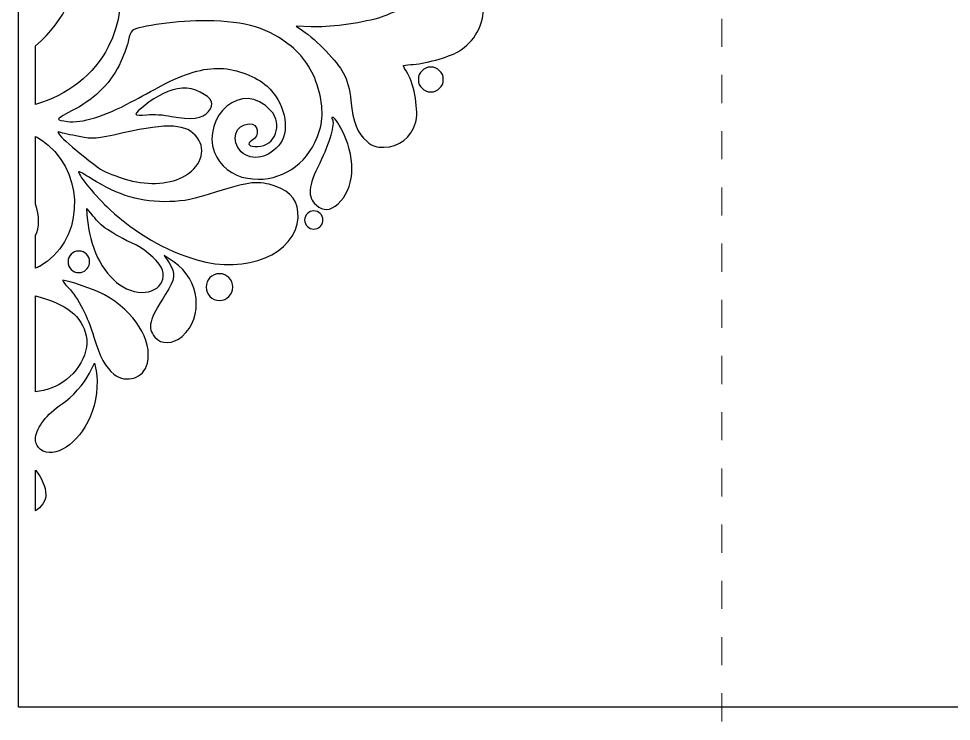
# Model space of a CAD drawing. Header units: millimetres. Extents: x -100 to 100, y -94 to 90.
# Drawn here: x -99.7 to -33.4, y -94.3 to -44.3 of the extents above; entities that cross this region are included whole.
import ezdxf

# ---------------------------------------------------------------- set-up
doc = ezdxf.new("R2010")
doc.units = ezdxf.units.MM
doc.header["$MEASUREMENT"] = 0
doc.layers.add('Layer 1', color=7, linetype='Continuous')

msp = doc.modelspace()

# ---------------------------------------------------------------- linework, layer by layer
at = {"layer": 'Layer 1', "color": 242}
for points, knots in [([(100.2634, 6.6959), (100.2634, 6.6959), (99.0545, 6.6959), (99.0545, 6.6959), (99.0545, 6.6959), (99.0545, 6.6959), (50.2634, 6.6959), (50.2634, 6.6959), (50.2634, 6.6959), (50.2634, 6.6959), (-49.7366, 6.6959), (-49.7366, 6.6959), (-49.7366, 6.6959), (-49.7366, 6.6959), (-98.5277, 6.6959), (-98.5277, 6.6959), (-98.5277, 6.6959), (-98.5277, 6.6959), (-99.7366, 6.6959), (-99.7366, 6.6959), (-99.7366, 6.6959), (-99.7366, 6.6959), (-99.7366, -21.5018), (-99.7366, -21.5018), (-99.7366, -21.5018), (-99.7366, -21.5018), (-99.7366, -22.8406), (-99.7366, -22.8406), (-99.7366, -22.8406), (-99.7366, -22.8406), (-99.7366, -25.6947), (-99.7366, -25.6947), (-99.7366, -25.6947), (-99.7366, -25.6947), (-99.7366, -30.6564), (-99.7366, -30.6564), (-99.7366, -30.6564), (-99.7366, -30.6564), (-99.7366, -32.6551), (-99.7366, -32.6551), (-99.7366, -32.6551), (-99.7366, -32.6551), (-99.7366, -35.5312), (-99.7366, -35.5312), (-99.7366, -35.5312), (-99.7366, -35.5312), (-99.7366, -36.3954), (-99.7366, -36.3954), (-99.7366, -36.3954), (-99.7366, -36.3954), (-99.7366, -38.5142), (-99.7366, -38.5142), (-99.7366, -38.5142), (-99.7366, -38.5142), (-99.7366, -41.5471), (-99.7366, -41.5471), (-99.7366, -41.5471), (-99.7366, -41.5471), (-99.7366, -43.8346), (-99.7366, -43.8346), (-99.7366, -43.8346), (-99.7366, -43.8346), (-99.7366, -44.8447), (-99.7366, -44.8447), (-99.7366, -44.8447), (-99.7366, -44.8447), (-99.7366, -45.9458), (-99.7366, -45.9458), (-99.7366, -45.9458), (-99.7366, -45.9458), (-99.7366, -47.1508), (-99.7366, -47.1508), (-99.7366, -47.1508), (-99.7366, -47.1508), (-99.7366, -50.6702), (-99.7366, -50.6702), (-99.7366, -50.6702), (-99.7366, -50.6702), (-99.7366, -52.1917), (-99.7366, -52.1917), (-99.7366, -52.1917), (-99.7366, -52.1917), (-99.7366, -55.7224), (-99.7366, -55.7224), (-99.7366, -55.7224), (-99.7366, -55.7224), (-99.7366, -57.2372), (-99.7366, -57.2372), (-99.7366, -57.2372), (-99.7366, -57.2372), (-99.7366, -59.9003), (-99.7366, -59.9003), (-99.7366, -59.9003), (-99.7366, -59.9003), (-99.7366, -60.6998), (-99.7366, -60.6998), (-99.7366, -60.6998), (-99.7366, -60.6998), (-99.7366, -62.3434), (-99.7366, -62.3434), (-99.7366, -62.3434), (-99.7366, -62.3434), (-99.7366, -63.7394), (-99.7366, -63.7394), (-99.7366, -63.7394), (-99.7366, -63.7394), (-99.7366, -70.8785), (-99.7366, -70.8785), (-99.7366, -70.8785), (-99.7366, -70.8785), (-99.7366, -71.8763), (-99.7366, -71.8763), (-99.7366, -71.8763), (-99.7366, -71.8763), (-99.7366, -74.3401), (-99.7366, -74.3401), (-99.7366, -74.3401), (-99.7366, -74.3401), (-99.7366, -75.3707), (-99.7366, -75.3707), (-99.7366, -75.3707), (-99.7366, -75.3707), (-99.7366, -78.9444), (-99.7366, -78.9444), (-99.7366, -78.9444), (-99.7366, -78.9444), (-99.7366, -93.3041), (-99.7366, -93.3041), (-99.7366, -93.3041), (-99.7366, -93.3041), (-98.5277, -93.3041), (-98.5277, -93.3041), (-98.5277, -93.3041), (-98.5277, -93.3041), (-49.7366, -93.3041), (-49.7366, -93.3041), (-49.7366, -93.3041), (-49.7366, -93.3041), (50.2634, -93.3041), (50.2634, -93.3041), (50.2634, -93.3041), (50.2634, -93.3041), (99.0545, -93.3041), (99.0545, -93.3041), (99.0545, -93.3041), (99.0545, -93.3041), (100.2634, -93.3041), (100.2634, -93.3041), (100.2634, -93.3041), (100.2634, -93.3041), (100.2634, -79.3506), (100.2634, -79.3506), (100.2634, -79.3506), (100.2634, -79.3506), (100.2634, -75.7918), (100.2634, -75.7918), (100.2634, -75.7918), (100.2634, -75.7918), (100.2634, -73.9035), (100.2634, -73.9035), (100.2634, -73.9035), (100.2634, -73.9035), (100.2634, -72.4429), (100.2634, -72.4429), (100.2634, -72.4429), (100.2634, -72.4429), (100.2634, -70.8908), (100.2634, -70.8908), (100.2634, -70.8908), (100.2634, -70.8908), (100.2634, -63.8739), (100.2634, -63.8739), (100.2634, -63.8739), (100.2634, -63.8739), (100.2634, -62.2462), (100.2634, -62.2462), (100.2634, -62.2462), (100.2634, -62.2462), (100.2634, -60.3758), (100.2634, -60.3758), (100.2634, -60.3758), (100.2634, -60.3758), (100.2634, -59.4878), (100.2634, -59.4878), (100.2634, -59.4878), (100.2634, -59.4878), (100.2634, -57.9819), (100.2634, -57.9819), (100.2634, -57.9819), (100.2634, -57.9819), (100.2634, -56.3846), (100.2634, -56.3846), (100.2634, -56.3846), (100.2634, -56.3846), (100.2634, -52.4092), (100.2634, -52.4092), (100.2634, -52.4092), (100.2634, -52.4092), (100.2634, -50.5517), (100.2634, -50.5517), (100.2634, -50.5517), (100.2634, -50.5517), (100.2634, -46.7197), (100.2634, -46.7197), (100.2634, -46.7197), (100.2634, -46.7197), (100.2634, -45.2664), (100.2634, -45.2664), (100.2634, -45.2664), (100.2634, -45.2664), (100.2634, -44.8347), (100.2634, -44.8347), (100.2634, -44.8347), (100.2634, -44.8347), (100.2634, -43.7599), (100.2634, -43.7599), (100.2634, -43.7599), (100.2634, -43.7599), (100.2634, -41.4661), (100.2634, -41.4661), (100.2634, -41.4661), (100.2634, -41.4661), (100.2634, -40.0508), (100.2634, -40.0508), (100.2634, -40.0508), (100.2634, -40.0508), (100.2634, -39.4071), (100.2634, -39.4071), (100.2634, -39.4071), (100.2634, -39.4071), (100.2634, -38.3669), (100.2634, -38.3669), (100.2634, -38.3669), (100.2634, -38.3669), (100.2634, -36.3029), (100.2634, -36.3029), (100.2634, -36.3029), (100.2634, -36.3029), (100.2634, -35.304), (100.2634, -35.304), (100.2634, -35.304), (100.2634, -35.304), (100.2634, -31.3722), (100.2634, -31.3722), (100.2634, -31.3722), (100.2634, -31.3722), (100.2634, -24.2045), (100.2634, -24.2045), (100.2634, -24.2045), (100.2634, -24.2045), (100.2634, -21.3431), (100.2634, -21.3431), (100.2634, -21.3431), (100.2634, -21.3431), (100.2634, 6.6959), (100.2634, 6.6959)], [0, 0, 0, 0, 0.0153846, 0.0153846, 0.0153846, 0.0153846, 0.0307692, 0.0307692, 0.0307692, 0.0307692, 0.0461538, 0.0461538, 0.0461538, 0.0461538, 0.0615385, 0.0615385, 0.0615385, 0.0615385, 0.0769231, 0.0769231, 0.0769231, 0.0769231, 0.0923077, 0.0923077, 0.0923077, 0.0923077, 0.1076923, 0.1076923, 0.1076923, 0.1076923, 0.1230769, 0.1230769, 0.1230769, 0.1230769, 0.1384615, 0.1384615, 0.1384615, 0.1384615, 0.1538462, 0.1538462, 0.1538462, 0.1538462, 0.1692308, 0.1692308, 0.1692308, 0.1692308, 0.1846154, 0.1846154, 0.1846154, 0.1846154, 0.2, 0.2, 0.2, 0.2, 0.2153846, 0.2153846, 0.2153846, 0.2153846, 0.2307692, 0.2307692, 0.2307692, 0.2307692, 0.2461538, 0.2461538, 0.2461538, 0.2461538, 0.2615385, 0.2615385, 0.2615385, 0.2615385, 0.2769231, 0.2769231, 0.2769231, 0.2769231, 0.2923077, 0.2923077, 0.2923077, 0.2923077, 0.3076923, 0.3076923, 0.3076923, 0.3076923, 0.3230769, 0.3230769, 0.3230769, 0.3230769, 0.3384615, 0.3384615, 0.3384615, 0.3384615, 0.3538462, 0.3538462, 0.3538462, 0.3538462, 0.3692308, 0.3692308, 0.3692308, 0.3692308, 0.3846154, 0.3846154, 0.3846154, 0.3846154, 0.4, 0.4, 0.4, 0.4, 0.4153846, 0.4153846, 0.4153846, 0.4153846, 0.4307692, 0.4307692, 0.4307692, 0.4307692, 0.4461538, 0.4461538, 0.4461538, 0.4461538, 0.4615385, 0.4615385, 0.4615385, 0.4615385, 0.4769231, 0.4769231, 0.4769231, 0.4769231, 0.4923077, 0.4923077, 0.4923077, 0.4923077, 0.5076923, 0.5076923, 0.5076923, 0.5076923, 0.5230769, 0.5230769, 0.5230769, 0.5230769, 0.5384615, 0.5384615, 0.5384615, 0.5384615, 0.5538462, 0.5538462, 0.5538462, 0.5538462, 0.5692308, 0.5692308, 0.5692308, 0.5692308, 0.5846154, 0.5846154, 0.5846154, 0.5846154, 0.6, 0.6, 0.6, 0.6, 0.6153846, 0.6153846, 0.6153846, 0.6153846, 0.6307692, 0.6307692, 0.6307692, 0.6307692, 0.6461538, 0.6461538, 0.6461538, 0.6461538, 0.6615385, 0.6615385, 0.6615385, 0.6615385, 0.6769231, 0.6769231, 0.6769231, 0.6769231, 0.6923077, 0.6923077, 0.6923077, 0.6923077, 0.7076923, 0.7076923, 0.7076923, 0.7076923, 0.7230769, 0.7230769, 0.7230769, 0.7230769, 0.7384615, 0.7384615, 0.7384615, 0.7384615, 0.7538462, 0.7538462, 0.7538462, 0.7538462, 0.7692308, 0.7692308, 0.7692308, 0.7692308, 0.7846154, 0.7846154, 0.7846154, 0.7846154, 0.8, 0.8, 0.8, 0.8, 0.8153846, 0.8153846, 0.8153846, 0.8153846, 0.8307692, 0.8307692, 0.8307692, 0.8307692, 0.8461538, 0.8461538, 0.8461538, 0.8461538, 0.8615385, 0.8615385, 0.8615385, 0.8615385, 0.8769231, 0.8769231, 0.8769231, 0.8769231, 0.8923077, 0.8923077, 0.8923077, 0.8923077, 0.9076923, 0.9076923, 0.9076923, 0.9076923, 0.9230769, 0.9230769, 0.9230769, 0.9230769, 0.9384615, 0.9384615, 0.9384615, 0.9384615, 0.9538462, 0.9538462, 0.9538462, 0.9538462, 0.9692308, 0.9692308, 0.9692308, 0.9692308, 1, 1, 1, 1]), ([(-87.6177, -40.9373), (-87.7524, -40.5228), (-87.9588, -39.9847), (-88.0763, -39.7418), (-88.0763, -39.7418), (-88.1929, -39.4993), (-88.4016, -39.044), (-88.5377, -38.7315), (-88.5377, -38.7315), (-88.9635, -37.758), (-90.1701, -36.1836), (-91.0725, -35.4245), (-91.0725, -35.4245), (-92.0274, -34.6214), (-93.0892, -34.1894), (-94.3897, -34.0744), (-94.3897, -34.0744), (-95.4602, -33.9797), (-95.1152, -33.8076), (-93.3483, -33.5551), (-93.3483, -33.5551), (-89.4389, -32.9968), (-85.4827, -34.8625), (-83.6592, -38.1222), (-83.6592, -38.1222), (-81.4101, -42.1439), (-85.9276, -46.1454), (-87.6177, -40.9373)], [0, 0, 0, 0, 0.125, 0.125, 0.125, 0.125, 0.25, 0.25, 0.25, 0.25, 0.375, 0.375, 0.375, 0.375, 0.5, 0.5, 0.5, 0.5, 0.625, 0.625, 0.625, 0.625, 0.75, 0.75, 0.75, 0.75, 1, 1, 1, 1]), ([(-98.5277, -36.2839), (-98.5277, -36.2839), (-98.5277, -38.3833), (-98.5277, -38.3833), (-98.5277, -38.3833), (-97.744, -38.5011), (-96.9538, -38.9892), (-96.4285, -39.8292), (-96.4285, -39.8292), (-95.0948, -41.9617), (-96.4355, -44.4149), (-98.5277, -46.2278), (-98.5277, -46.2278), (-98.5277, -46.2278), (-98.5277, -50.4037), (-98.5277, -50.4037), (-98.5277, -50.4037), (-96.2828, -49.7747), (-94.3318, -48.2403), (-93.3601, -46.3155), (-93.3601, -46.3155), (-91.6451, -42.9196), (-92.5783, -38.8551), (-95.4654, -37.1418), (-95.4654, -37.1418), (-95.7999, -36.9442), (-96.5722, -36.6481), (-97.1815, -36.4839), (-97.1815, -36.4839), (-97.6372, -36.3616), (-98.0885, -36.2956), (-98.5277, -36.2839)], [0, 0, 0, 0, 0.1111111, 0.1111111, 0.1111111, 0.1111111, 0.2222222, 0.2222222, 0.2222222, 0.2222222, 0.3333333, 0.3333333, 0.3333333, 0.3333333, 0.4444444, 0.4444444, 0.4444444, 0.4444444, 0.5555556, 0.5555556, 0.5555556, 0.5555556, 0.6666667, 0.6666667, 0.6666667, 0.6666667, 0.7777778, 0.7777778, 0.7777778, 0.7777778, 1, 1, 1, 1]), ([(-74.9773, -53.0282), (-75.6422, -52.4775), (-75.9569, -51.6799), (-76.1112, -50.1554), (-76.1112, -50.1554), (-76.1973, -49.2937), (-76.3492, -48.7388), (-76.6559, -48.1535), (-76.6559, -48.1535), (-77.0611, -47.3797), (-78.5511, -45.8281), (-79.5507, -45.14), (-79.5507, -45.14), (-79.5507, -45.14), (-80.0081, -44.8249), (-80.0081, -44.8249), (-80.0081, -44.8249), (-80.0081, -44.8249), (-78.9368, -44.8837), (-78.9368, -44.8837), (-78.9368, -44.8837), (-77.7905, -44.9464), (-75.501, -44.6455), (-74.1417, -44.2532), (-74.1417, -44.2532), (-73.2915, -44.0081), (-71.2182, -42.9881), (-70.2938, -42.3616), (-70.2938, -42.3616), (-70.0122, -42.1695), (-69.4285, -41.888), (-68.9962, -41.7359), (-68.9962, -41.7359), (-68.3443, -41.5054), (-68.1356, -41.4878), (-67.7636, -41.6295), (-67.7636, -41.6295), (-67.074, -41.8919), (-66.7057, -42.4866), (-66.6793, -43.3766), (-66.6793, -43.3766), (-66.6406, -44.7225), (-67.3088, -45.9416), (-68.4626, -46.6307), (-68.4626, -46.6307), (-69.1673, -47.0514), (-70.9417, -47.5416), (-71.8565, -47.5676), (-71.8565, -47.5676), (-72.1476, -47.5769), (-72.3841, -47.612), (-72.383, -47.6493), (-72.383, -47.6493), (-72.3817, -47.6853), (-72.2387, -47.9412), (-72.0654, -48.2169), (-72.0654, -48.2169), (-71.5989, -48.959), (-71.2757, -50.9773), (-71.5071, -51.7022), (-71.5071, -51.7022), (-71.8579, -52.797), (-72.6627, -53.4167), (-73.7731, -53.4488), (-73.7731, -53.4488), (-74.3101, -53.4645), (-74.5532, -53.3799), (-74.9773, -53.0282)], [0, 0, 0, 0, 0.0555556, 0.0555556, 0.0555556, 0.0555556, 0.1111111, 0.1111111, 0.1111111, 0.1111111, 0.1666667, 0.1666667, 0.1666667, 0.1666667, 0.2222222, 0.2222222, 0.2222222, 0.2222222, 0.2777778, 0.2777778, 0.2777778, 0.2777778, 0.3333333, 0.3333333, 0.3333333, 0.3333333, 0.3888889, 0.3888889, 0.3888889, 0.3888889, 0.4444444, 0.4444444, 0.4444444, 0.4444444, 0.5, 0.5, 0.5, 0.5, 0.5555556, 0.5555556, 0.5555556, 0.5555556, 0.6111111, 0.6111111, 0.6111111, 0.6111111, 0.6666667, 0.6666667, 0.6666667, 0.6666667, 0.7222222, 0.7222222, 0.7222222, 0.7222222, 0.7777778, 0.7777778, 0.7777778, 0.7777778, 0.8333333, 0.8333333, 0.8333333, 0.8333333, 0.8888889, 0.8888889, 0.8888889, 0.8888889, 1, 1, 1, 1]), ([(-83.4603, -55.6615), (-84.5341, -55.481), (-85.4634, -54.7524), (-85.8125, -53.8156), (-85.8125, -53.8156), (-86.7344, -51.3453), (-83.8656, -48.5236), (-81.7954, -50.8466), (-81.7954, -50.8466), (-80.9269, -51.82), (-81.4933, -53.3714), (-82.7292, -53.4069), (-82.7292, -53.4069), (-83.3485, -53.4249), (-83.5572, -53.2113), (-83.1496, -52.9786), (-83.1496, -52.9786), (-82.5416, -52.6308), (-82.6822, -51.7623), (-83.3425, -51.7813), (-83.3425, -51.7813), (-84.3455, -51.8096), (-84.6834, -53.0026), (-83.9066, -53.7687), (-83.9066, -53.7687), (-83.1709, -54.4932), (-81.8761, -54.2108), (-81.1215, -53.1603), (-81.1215, -53.1603), (-80.3962, -52.1502), (-80.855, -50.1882), (-82.0706, -49.1012), (-82.0706, -49.1012), (-82.847, -48.4068), (-84.2025, -47.8907), (-85.3829, -47.8401), (-85.3829, -47.8401), (-86.5765, -47.7892), (-87.9786, -48.2004), (-89.5968, -49.0776), (-89.5968, -49.0776), (-90.1628, -49.3848), (-91.1224, -49.9021), (-91.7294, -50.2281), (-91.7294, -50.2281), (-93.6436, -51.2586), (-95.2286, -51.7428), (-96.2682, -51.6181), (-96.2682, -51.6181), (-96.6271, -51.5746), (-96.9168, -51.4965), (-96.9128, -51.4433), (-96.9128, -51.4433), (-96.9085, -51.3917), (-96.3848, -51.0747), (-95.7492, -50.7398), (-95.7492, -50.7398), (-94.2277, -49.9394), (-93.0975, -48.7763), (-92.468, -47.3579), (-92.468, -47.3579), (-92.2069, -46.7706), (-91.9581, -46.0701), (-91.9162, -45.8014), (-91.9162, -45.8014), (-91.8738, -45.5328), (-91.7588, -45.2432), (-91.6602, -45.1561), (-91.6602, -45.1561), (-91.2758, -44.819), (-88.284, -44.4168), (-86.3683, -44.4449), (-86.3683, -44.4449), (-83.5631, -44.4869), (-81.9102, -44.9882), (-80.3655, -46.263), (-80.3655, -46.263), (-79.351, -47.1011), (-78.716, -48.1336), (-78.3655, -49.5158), (-78.3655, -49.5158), (-78.0178, -50.8895), (-78.1084, -51.9558), (-78.6706, -53.11), (-78.6706, -53.11), (-79.5672, -54.9535), (-81.4482, -56.0003), (-83.4603, -55.6615)], [0, 0, 0, 0, 0.0434783, 0.0434783, 0.0434783, 0.0434783, 0.0869565, 0.0869565, 0.0869565, 0.0869565, 0.1304348, 0.1304348, 0.1304348, 0.1304348, 0.173913, 0.173913, 0.173913, 0.173913, 0.2173913, 0.2173913, 0.2173913, 0.2173913, 0.2608696, 0.2608696, 0.2608696, 0.2608696, 0.3043478, 0.3043478, 0.3043478, 0.3043478, 0.3478261, 0.3478261, 0.3478261, 0.3478261, 0.3913043, 0.3913043, 0.3913043, 0.3913043, 0.4347826, 0.4347826, 0.4347826, 0.4347826, 0.4782609, 0.4782609, 0.4782609, 0.4782609, 0.5217391, 0.5217391, 0.5217391, 0.5217391, 0.5652174, 0.5652174, 0.5652174, 0.5652174, 0.6086957, 0.6086957, 0.6086957, 0.6086957, 0.6521739, 0.6521739, 0.6521739, 0.6521739, 0.6956522, 0.6956522, 0.6956522, 0.6956522, 0.7391304, 0.7391304, 0.7391304, 0.7391304, 0.7826087, 0.7826087, 0.7826087, 0.7826087, 0.826087, 0.826087, 0.826087, 0.826087, 0.8695652, 0.8695652, 0.8695652, 0.8695652, 0.9130435, 0.9130435, 0.9130435, 0.9130435, 1, 1, 1, 1]), ([(-70.4269, -47.7417), (-69.9376, -47.7417), (-69.539, -48.1386), (-69.539, -48.6287), (-69.539, -48.6287), (-69.539, -49.1194), (-69.9376, -49.5164), (-70.4269, -49.5164), (-70.4269, -49.5164), (-70.9173, -49.5164), (-71.3158, -49.1194), (-71.3158, -48.6287), (-71.3158, -48.6287), (-71.3158, -48.1386), (-70.9173, -47.7417), (-70.4269, -47.7417)], [0, 0, 0, 0, 0.2, 0.2, 0.2, 0.2, 0.4, 0.4, 0.4, 0.4, 0.6, 0.6, 0.6, 0.6, 1, 1, 1, 1]), ([(-88.861, -51.2513), (-89.3988, -51.1408), (-90.1905, -51.0893), (-90.6199, -51.1342), (-90.6199, -51.1342), (-91.0501, -51.1788), (-91.4039, -51.1645), (-91.4053, -51.1032), (-91.4053, -51.1032), (-91.4111, -50.8993), (-90.2884, -50.046), (-89.485, -49.6445), (-89.485, -49.6445), (-88.4967, -49.1496), (-87.6691, -49.1139), (-86.8218, -49.532), (-86.8218, -49.532), (-85.9779, -49.9469), (-85.7955, -50.3703), (-86.2305, -50.9065), (-86.2305, -50.9065), (-86.641, -51.4123), (-87.5069, -51.525), (-88.861, -51.2513)], [0, 0, 0, 0, 0.1428571, 0.1428571, 0.1428571, 0.1428571, 0.2857143, 0.2857143, 0.2857143, 0.2857143, 0.4285714, 0.4285714, 0.4285714, 0.4285714, 0.5714286, 0.5714286, 0.5714286, 0.5714286, 0.7142857, 0.7142857, 0.7142857, 0.7142857, 1, 1, 1, 1]), ([(-92.169, -55.7175), (-93.1281, -55.4093), (-93.7251, -55.1526), (-94.0505, -54.9102), (-94.0505, -54.9102), (-95.9553, -53.4933), (-97.3779, -52.1948), (-96.8218, -52.3818), (-96.8218, -52.3818), (-96.6553, -52.4378), (-96.0346, -52.575), (-95.4414, -52.6875), (-95.4414, -52.6875), (-94.3911, -52.8869), (-94.3093, -52.8804), (-92.311, -52.4336), (-92.311, -52.4336), (-89.0416, -51.7033), (-87.7811, -51.7828), (-87.0375, -52.7664), (-87.0375, -52.7664), (-86.3387, -53.6909), (-86.7984, -54.914), (-88.094, -55.5801), (-88.094, -55.5801), (-89.1314, -56.1132), (-90.7692, -56.1689), (-92.169, -55.7175)], [0, 0, 0, 0, 0.125, 0.125, 0.125, 0.125, 0.25, 0.25, 0.25, 0.25, 0.375, 0.375, 0.375, 0.375, 0.5, 0.5, 0.5, 0.5, 0.625, 0.625, 0.625, 0.625, 0.75, 0.75, 0.75, 0.75, 1, 1, 1, 1]), ([(-78.5758, -57.5523), (-79.2204, -56.9875), (-79.1587, -56.2472), (-78.3273, -54.572), (-78.3273, -54.572), (-77.6293, -53.1658), (-77.2284, -51.7642), (-77.4351, -51.4498), (-77.4351, -51.4498), (-77.5065, -51.3425), (-77.4716, -51.3005), (-77.3434, -51.3398), (-77.3434, -51.3398), (-77.2301, -51.3744), (-76.9052, -51.8939), (-76.6213, -52.4959), (-76.6213, -52.4959), (-75.7184, -54.4128), (-75.8818, -56.4531), (-77.0215, -57.4698), (-77.0215, -57.4698), (-77.6028, -57.9886), (-78.0509, -58.0119), (-78.5758, -57.5523)], [0, 0, 0, 0, 0.1428571, 0.1428571, 0.1428571, 0.1428571, 0.2857143, 0.2857143, 0.2857143, 0.2857143, 0.4285714, 0.4285714, 0.4285714, 0.4285714, 0.5714286, 0.5714286, 0.5714286, 0.5714286, 0.7142857, 0.7142857, 0.7142857, 0.7142857, 1, 1, 1, 1]), ([(-98.5277, -52.6888), (-98.5277, -52.6888), (-98.5277, -57.4937), (-98.5277, -57.4937), (-98.5277, -57.4937), (-98.2543, -58.288), (-98.2456, -59.2139), (-98.5277, -59.7229), (-98.5277, -59.7229), (-98.5277, -59.7229), (-98.5277, -62.0624), (-98.5277, -62.0624), (-98.5277, -62.0624), (-98.4336, -62.0241), (-98.3458, -61.9828), (-98.2654, -61.9378), (-98.2654, -61.9378), (-95.1408, -60.1895), (-94.9677, -55.5862), (-97.6441, -53.3045), (-97.6441, -53.3045), (-97.9257, -53.0644), (-98.1947, -52.8682), (-98.5277, -52.6888)], [0, 0, 0, 0, 0.1428571, 0.1428571, 0.1428571, 0.1428571, 0.2857143, 0.2857143, 0.2857143, 0.2857143, 0.4285714, 0.4285714, 0.4285714, 0.4285714, 0.5714286, 0.5714286, 0.5714286, 0.5714286, 0.7142857, 0.7142857, 0.7142857, 0.7142857, 1, 1, 1, 1]), ([(-87.0743, -61.4636), (-89.3387, -60.782), (-91.3905, -59.5932), (-93.2644, -57.8764), (-93.2644, -57.8764), (-94.2474, -56.9757), (-95.4629, -55.498), (-95.4708, -55.1928), (-95.4708, -55.1928), (-95.4716, -55.1455), (-95.0571, -55.3714), (-94.5484, -55.6965), (-94.5484, -55.6965), (-92.6769, -56.8898), (-91, -57.3801), (-88.9924, -57.3199), (-88.9924, -57.3199), (-87.954, -57.2878), (-87.3377, -57.1601), (-85.6702, -56.6274), (-85.6702, -56.6274), (-83.3502, -55.8849), (-82.6597, -55.8173), (-81.4971, -56.2146), (-81.4971, -56.2146), (-80.3347, -56.6119), (-79.8096, -57.3376), (-79.8703, -58.4655), (-79.8703, -58.4655), (-80.0101, -61.0385), (-83.5688, -62.5184), (-87.0743, -61.4636)], [0, 0, 0, 0, 0.1111111, 0.1111111, 0.1111111, 0.1111111, 0.2222222, 0.2222222, 0.2222222, 0.2222222, 0.3333333, 0.3333333, 0.3333333, 0.3333333, 0.4444444, 0.4444444, 0.4444444, 0.4444444, 0.5555556, 0.5555556, 0.5555556, 0.5555556, 0.6666667, 0.6666667, 0.6666667, 0.6666667, 0.7777778, 0.7777778, 0.7777778, 0.7777778, 1, 1, 1, 1]), ([(-92.0626, -63.5158), (-93.3848, -62.9076), (-94.4517, -61.2017), (-94.7588, -59.2041), (-94.7588, -59.2041), (-94.8678, -58.488), (-94.9324, -57.8764), (-94.9005, -57.8429), (-94.9005, -57.8429), (-94.8689, -57.8099), (-94.6573, -58.0348), (-94.4299, -58.3436), (-94.4299, -58.3436), (-93.8794, -59.0922), (-93.3027, -59.4835), (-91.3682, -60.4285), (-91.3682, -60.4285), (-90.5949, -60.8061), (-89.6419, -61.7072), (-89.5055, -62.1904), (-89.5055, -62.1904), (-89.1497, -63.4558), (-90.5797, -64.1981), (-92.0626, -63.5158)], [0, 0, 0, 0, 0.1428571, 0.1428571, 0.1428571, 0.1428571, 0.2857143, 0.2857143, 0.2857143, 0.2857143, 0.4285714, 0.4285714, 0.4285714, 0.4285714, 0.5714286, 0.5714286, 0.5714286, 0.5714286, 0.7142857, 0.7142857, 0.7142857, 0.7142857, 1, 1, 1, 1]), ([(-78.0994, -58.6502), (-78.0994, -58.6502), (-78.0989, -58.662), (-78.0989, -58.662), (-78.0989, -58.662), (-78.0989, -58.6805), (-78.1006, -58.6998), (-78.105, -58.7189), (-78.105, -58.7189), (-78.1521, -59.0331), (-78.4218, -59.2746), (-78.7495, -59.2746), (-78.7495, -59.2746), (-79.1083, -59.2746), (-79.3993, -58.9838), (-79.3993, -58.6246), (-79.3993, -58.6246), (-79.3993, -58.2652), (-79.1083, -57.9737), (-78.7495, -57.9737), (-78.7495, -57.9737), (-78.3897, -57.9737), (-78.0989, -58.2652), (-78.0989, -58.6246), (-78.0989, -58.6246), (-78.0989, -58.6325), (-78.0992, -58.6418), (-78.0994, -58.6502)], [0, 0, 0, 0, 0.125, 0.125, 0.125, 0.125, 0.25, 0.25, 0.25, 0.25, 0.375, 0.375, 0.375, 0.375, 0.5, 0.5, 0.5, 0.5, 0.625, 0.625, 0.625, 0.625, 0.75, 0.75, 0.75, 0.75, 1, 1, 1, 1]), ([(-94.6893, -61.6325), (-94.6893, -61.6325), (-94.6883, -61.6466), (-94.6883, -61.6466), (-94.6883, -61.6466), (-94.688, -61.6681), (-94.6909, -61.691), (-94.6964, -61.7134), (-94.6964, -61.7134), (-94.7514, -62.0864), (-95.0708, -62.3719), (-95.4572, -62.3719), (-95.4572, -62.3719), (-95.8821, -62.3719), (-96.226, -62.0274), (-96.226, -61.6022), (-96.226, -61.6022), (-96.226, -61.1773), (-95.8821, -60.8332), (-95.4572, -60.8332), (-95.4572, -60.8332), (-95.0336, -60.8332), (-94.6883, -61.1773), (-94.6883, -61.6022), (-94.6883, -61.6022), (-94.6883, -61.6123), (-94.6887, -61.6229), (-94.6893, -61.6325)], [0, 0, 0, 0, 0.125, 0.125, 0.125, 0.125, 0.25, 0.25, 0.25, 0.25, 0.375, 0.375, 0.375, 0.375, 0.5, 0.5, 0.5, 0.5, 0.625, 0.625, 0.625, 0.625, 0.75, 0.75, 0.75, 0.75, 1, 1, 1, 1]), ([(-90.0439, -66.9663), (-90.6103, -66.2864), (-90.4762, -65.7437), (-89.2832, -63.8968), (-89.2832, -63.8968), (-88.5936, -62.8283), (-88.5509, -62.4255), (-89.0426, -61.6769), (-89.0426, -61.6769), (-89.0426, -61.6769), (-89.389, -61.152), (-89.389, -61.152), (-89.389, -61.152), (-89.389, -61.152), (-88.6877, -61.6258), (-88.6877, -61.6258), (-88.6877, -61.6258), (-86.8405, -62.8737), (-86.5557, -65.5192), (-88.1188, -66.9122), (-88.1188, -66.9122), (-88.7488, -67.4744), (-89.5999, -67.4982), (-90.0439, -66.9663)], [0, 0, 0, 0, 0.1428571, 0.1428571, 0.1428571, 0.1428571, 0.2857143, 0.2857143, 0.2857143, 0.2857143, 0.4285714, 0.4285714, 0.4285714, 0.4285714, 0.5714286, 0.5714286, 0.5714286, 0.5714286, 0.7142857, 0.7142857, 0.7142857, 0.7142857, 1, 1, 1, 1]), ([(-92.9614, -69.5905), (-93.5697, -69.1088), (-93.9596, -68.3918), (-94.3828, -66.9747), (-94.3828, -66.9747), (-94.8202, -65.5104), (-95.52, -64.1463), (-96.1818, -63.4641), (-96.1818, -63.4641), (-96.4706, -63.165), (-96.6562, -62.9193), (-96.5908, -62.9171), (-96.5908, -62.9171), (-96.2667, -62.9076), (-94.2519, -63.6158), (-93.6254, -63.959), (-93.6254, -63.959), (-91.4904, -65.1298), (-90.1973, -67.1959), (-90.5843, -68.8179), (-90.5843, -68.8179), (-90.8424, -69.895), (-92.0739, -70.2957), (-92.9614, -69.5905)], [0, 0, 0, 0, 0.1428571, 0.1428571, 0.1428571, 0.1428571, 0.2857143, 0.2857143, 0.2857143, 0.2857143, 0.4285714, 0.4285714, 0.4285714, 0.4285714, 0.5714286, 0.5714286, 0.5714286, 0.5714286, 0.7142857, 0.7142857, 0.7142857, 0.7142857, 1, 1, 1, 1]), ([(-85.4576, -62.4498), (-84.9308, -62.4498), (-84.5039, -62.8767), (-84.5039, -63.4026), (-84.5039, -63.4026), (-84.5039, -63.9286), (-84.9308, -64.3555), (-85.4576, -64.3555), (-85.4576, -64.3555), (-85.9836, -64.3555), (-86.4103, -63.9286), (-86.4103, -63.4026), (-86.4103, -63.4026), (-86.4103, -62.8767), (-85.9836, -62.4498), (-85.4576, -62.4498)], [0, 0, 0, 0, 0.2, 0.2, 0.2, 0.2, 0.4, 0.4, 0.4, 0.4, 0.6, 0.6, 0.6, 0.6, 1, 1, 1, 1]), ([(-98.5277, -64.0187), (-98.5277, -64.0187), (-98.5277, -70.8462), (-98.5277, -70.8462), (-98.5277, -70.8462), (-98.1472, -70.7992), (-97.7812, -70.7166), (-97.4396, -70.5982), (-97.4396, -70.5982), (-95.8334, -70.0407), (-94.6313, -68.2565), (-94.9345, -66.8789), (-94.9345, -66.8789), (-95.2473, -65.4575), (-96.3153, -64.5965), (-98.5277, -64.0187)], [0, 0, 0, 0, 0.2, 0.2, 0.2, 0.2, 0.4, 0.4, 0.4, 0.4, 0.6, 0.6, 0.6, 0.6, 1, 1, 1, 1]), ([(-98.5277, -74.0886), (-98.5277, -74.0886), (-98.5277, -74.3455), (-98.5277, -74.3455), (-98.5277, -74.3455), (-98.4996, -74.586), (-98.3881, -74.7938), (-98.1838, -74.9499), (-98.1838, -74.9499), (-97.2123, -75.6908), (-95.4838, -74.5613), (-94.6486, -72.6411), (-94.6486, -72.6411), (-94.2215, -71.6572), (-94.0412, -70.2352), (-94.2316, -69.3567), (-94.2316, -69.3567), (-94.2316, -69.3567), (-94.3494, -68.8139), (-94.3494, -68.8139), (-94.3494, -68.8139), (-94.3494, -68.8139), (-94.704, -69.53), (-94.704, -69.53), (-94.704, -69.53), (-95.0627, -70.2531), (-95.9553, -71.2548), (-96.6514, -71.7168), (-96.6514, -71.7168), (-97.7659, -72.4549), (-98.4511, -73.3724), (-98.5277, -74.0886)], [0, 0, 0, 0, 0.1111111, 0.1111111, 0.1111111, 0.1111111, 0.2222222, 0.2222222, 0.2222222, 0.2222222, 0.3333333, 0.3333333, 0.3333333, 0.3333333, 0.4444444, 0.4444444, 0.4444444, 0.4444444, 0.5555556, 0.5555556, 0.5555556, 0.5555556, 0.6666667, 0.6666667, 0.6666667, 0.6666667, 0.7777778, 0.7777778, 0.7777778, 0.7777778, 1, 1, 1, 1]), ([(-98.5277, -76.4224), (-98.5277, -76.4224), (-98.5277, -79.3158), (-98.5277, -79.3158), (-98.5277, -79.3158), (-98.1489, -79.1024), (-97.7879, -78.5823), (-97.7997, -78.1778), (-97.7997, -78.1778), (-97.8159, -77.6146), (-98.0934, -76.9776), (-98.5277, -76.4224)], [0, 0, 0, 0, 0.25, 0.25, 0.25, 0.25, 0.5, 0.5, 0.5, 0.5, 1, 1, 1, 1])]:
    msp.add_open_spline(points, degree=3, knots=knots, dxfattribs=at)
at = {"layer": 'Layer 1', "color": 250, "lineweight": 9}
for points in [[(-49.7366, -44.3041), (-49.7366, -44.3041), (-49.7366, -46.3041), (-49.7366, -46.3041)], [(-49.7366, -48.3041), (-49.7366, -48.3041), (-49.7366, -50.3041), (-49.7366, -50.3041)], [(-49.7366, -52.3041), (-49.7366, -52.3041), (-49.7366, -54.3041), (-49.7366, -54.3041)], [(-49.7366, -56.3041), (-49.7366, -56.3041), (-49.7366, -58.3041), (-49.7366, -58.3041)], [(-49.7366, -60.3041), (-49.7366, -60.3041), (-49.7366, -62.3041), (-49.7366, -62.3041)], [(-49.7366, -64.3041), (-49.7366, -64.3041), (-49.7366, -66.3041), (-49.7366, -66.3041)], [(-49.7366, -68.3041), (-49.7366, -68.3041), (-49.7366, -70.3041), (-49.7366, -70.3041)], [(-49.7366, -72.3041), (-49.7366, -72.3041), (-49.7366, -74.3041), (-49.7366, -74.3041)], [(-49.7366, -76.3041), (-49.7366, -76.3041), (-49.7366, -78.3041), (-49.7366, -78.3041)], [(-49.7366, -80.3041), (-49.7366, -80.3041), (-49.7366, -82.3041), (-49.7366, -82.3041)], [(-49.7366, -84.3041), (-49.7366, -84.3041), (-49.7366, -86.3041), (-49.7366, -86.3041)], [(-49.7366, -88.3041), (-49.7366, -88.3041), (-49.7366, -90.3041), (-49.7366, -90.3041)], [(-49.7366, -92.3041), (-49.7366, -92.3041), (-49.7366, -94.3041), (-49.7366, -94.3041)]]:
    msp.add_open_spline(points, degree=3, dxfattribs=at)

doc.saveas('drawing.dxf')
